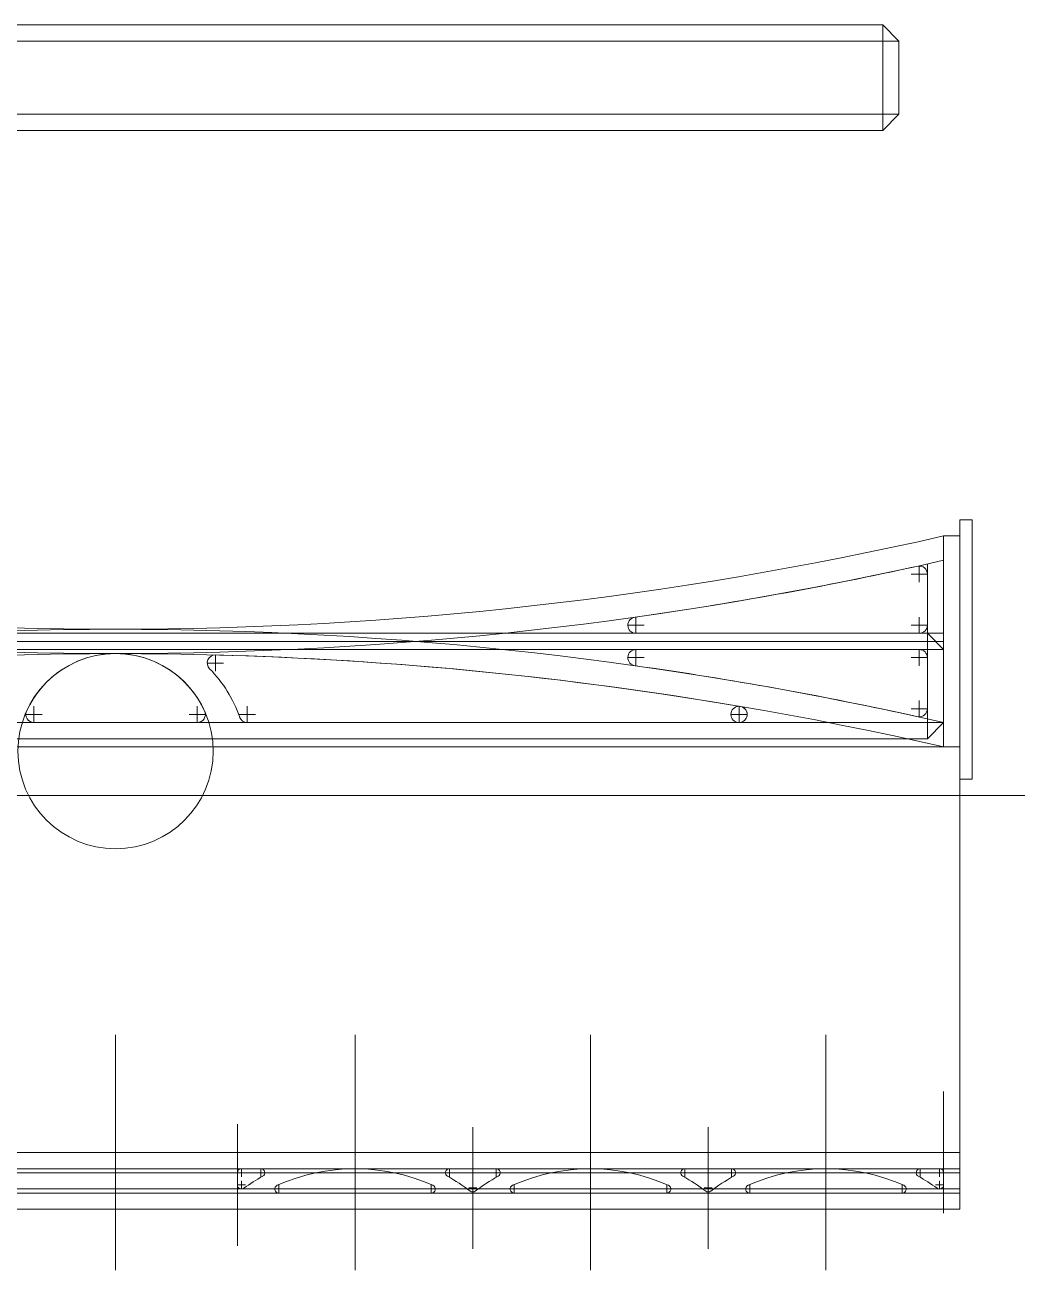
# Model space of a CAD drawing. Header units: millimetres. Extents: x -5410 to 140, y -605 to 960.
# Drawn here: x -3057 to -1834, y -605 to 930 of the extents above; entities that cross this region are included whole.
import ezdxf

# ---------------------------------------------------------------- set-up
doc = ezdxf.new("R2010")
doc.units = ezdxf.units.MM
doc.layers.get('0').update_dxf_attribs({"linetype": 'CONTINUOUS', "lineweight": 0, "true_color": 0x000000})
for name, color, linetype, lineweight, true_color in [('dimensions', 4, 'CONTINUOUS', 0, 0x00ffff), ('help', 8, 'CONTINUOUS', 0, 0x808080), ('motor', 6, 'CONTINUOUS', 0, 0xff00ff)]:
    doc.layers.add(name, color=color, linetype=linetype, lineweight=lineweight, true_color=true_color)

msp = doc.modelspace()

# ---------------------------------------------------------------- linework, layer by layer
for p, q in [((-1890, 320), (-1905, 320)), ((-1905, 320), (-1905, 0)), ((-1890, 0), (-1890, 320)), ((-1925, 40), (-1925, 300)), ((-1925, 300), (-1905, 300)), ((-1945, 253), (-1945, 190)), ((-1955, 180), (-2304, 180)), ((-1955, 160), (-2304, 160)), ((-1945, 86.9), (-1945, 150)), ((-3045.6, 70), (-2844.4, 70)), ((-2782.8, 70), (-2177, 70)), ((-3965, 40), (-1925, 40)), ((-1925, 40), (-1905, 40)), ((-1905, 0), (-1890, 0)), ((-3985, -460), (-1905, -460)), ((-1905, -530), (-1905, -460)), ((-2795, -485), (-2795, -500)), ((-2790, -480), (-2766.3, -480)), ((-2505, -480), (-2533.7, -480)), ((-2505, -480), (-2476.3, -480)), ((-2215, -480), (-2243.7, -480)), ((-2215, -480), (-2186.3, -480)), ((-1930, -480), (-1953.7, -480)), ((-1925, -500), (-1925, -485)), ((-2743.9, -510), (-2556.1, -510)), ((-2266.1, -510), (-2453.9, -510)), ((-2163.9, -510), (-1976.1, -510)), ((-3985, -530), (-1905, -530))]:
    msp.add_line(p, q)
for centre, radius, start, end in [((-2945, 4766), 4581, 257.1347, 282.8653), ((-2945, 4736), 4581, 278.0358, 282.4639), ((-1955, 253), 10, 0, 97.5583), ((-2304, 190), 10, 93.5389, 270), ((-1955, 190), 10, 270, 0), ((-2945, 34.7), 120.3, 24.2467, 155.7533), ((-2304, 150), 10, 90, 266.4611), ((-1955, 150), 10, 360, 90), ((-2822.1, 143.3), 10, 88.4614, 224.3973), ((-2944.8, -4422), 4577, 80.3203, 88.4614), ((-2945, -4396), 4581, 77.5361, 81.9642), ((-2945, 23), 162, 19.3432, 44.3973), ((-3045.6, 80), 10, 155.7533, 270), ((-2844.4, 80), 10, 270, 24.2467), ((-2177, 80), 10, 270, 79.5328), ((-1955, 86.9), 10, 262.4417, 360), ((-2782.8, 80), 10, 199.3432, 270), ((-2790, -485), 5, 90, 180), ((-2650, -695.2), 235.2, 118.9396, 125.6425), ((-2766.3, -485), 5, 298.9396, 90), ((-2650, -715.2), 235.2, 65.9427, 114.0573), ((-2533.7, -485), 5, 90, 241.0604), ((-2650, -695.2), 235.2, 52.8763, 61.0604), ((-2360, -695.2), 235.2, 118.9396, 127.1237), ((-2476.3, -485), 5, 298.9396, 90), ((-2360, -715.2), 235.2, 65.9427, 114.0573), ((-2243.7, -485), 5, 90, 241.0604), ((-2360, -695.2), 235.2, 52.8763, 61.0604), ((-2070, -695.2), 235.2, 118.9396, 127.1237), ((-2186.3, -485), 5, 298.9396, 90), ((-2070, -715.2), 235.2, 65.9427, 114.0573), ((-1953.7, -485), 5, 90, 241.0604), ((-2070, -695.2), 235.2, 54.3575, 61.0604), ((-1930, -485), 5, 360, 90), ((-2790, -500), 5, 180, 305.6425), ((-2743.9, -505), 5, 114.0573, 270), ((-2556.1, -505), 5, 270, 65.9427), ((-2453.9, -505), 5, 114.0573, 270), ((-2266.1, -505), 5, 270, 65.9427), ((-2163.9, -505), 5, 114.0573, 270), ((-1976.1, -505), 5, 270, 65.9427), ((-1930, -500), 5, 234.3575, 360), ((-2505, -503.7), 5, 232.8763, 307.1237), ((-2215, -503.7), 5, 232.8763, 307.1237)]:
    msp.add_arc(centre, radius, start, end)
at = {"layer": 'dimensions'}
for p, q in [((-2650, -605), (-2650, -315)), ((-2360, -605), (-2360, -315)), ((-2070, -605), (-2070, -315))]:
    msp.add_line(p, q, dxfattribs=at)
at = {"layer": 'help'}
for p, q in [((-1955, 263.1), (-1955, 243.1)), ((-1945, 265.5), (-1945, 180)), ((-1945, 253), (-1965, 253)), ((-2304, 200), (-2304, 180)), ((-1955, 200), (-1955, 180)), ((-2294, 190), (-2314, 190)), ((-1945, 190), (-1965, 190)), ((-3965, 180), (-1925, 180)), ((-3965, 170), (-1925, 170)), ((-3965, 160), (-1925, 160)), ((-2304, 160), (-2304, 140)), ((-1955, 160), (-1955, 140)), ((-2812.1, 143.3), (-2832.1, 143.3)), ((-2822.1, 153.3), (-2822.1, 133.3)), ((-2294, 150), (-2314, 150)), ((-1945, 150), (-1965, 150)), ((-1955, 97), (-1955, 77)), ((-3055.6, 80), (-3035.6, 80)), ((-3045.6, 90), (-3045.6, 70)), ((-2854.4, 80), (-2834.4, 80)), ((-2844.4, 90), (-2844.4, 70)), ((-2772.8, 80), (-2792.8, 80)), ((-2782.8, 90), (-2782.8, 70)), ((-2167, 80), (-2187, 80)), ((-2177, 90), (-2177, 70)), ((-1945, 86.9), (-1965, 86.9)), ((-3965, 70), (-1925, 70)), ((-1905, 40), (-1905, -460)), ((-910, -20), (-3410, -20)), ((-2945, -605), (-2945, -315)), ((-1925, -535), (-1925, -385)), ((-2795, -575), (-2795, -425)), ((-2505, -578.7), (-2505, -428.7)), ((-2215, -578.7), (-2215, -428.7)), ((-2795, -530), (-2795, -460)), ((-1925, -530), (-1925, -460)), ((-3985, -480), (-1905, -480)), ((-3985, -485), (-1905, -485)), ((-2790, -490), (-2790, -480)), ((-2766.3, -490), (-2766.3, -480)), ((-2533.7, -490), (-2533.7, -480)), ((-2476.3, -490), (-2476.3, -480)), ((-2243.7, -490), (-2243.7, -480)), ((-2186.3, -490), (-2186.3, -480)), ((-1953.7, -490), (-1953.7, -480)), ((-1930, -490), (-1930, -480)), ((-3985, -505), (-1905, -505)), ((-2785, -500), (-2795, -500)), ((-2790, -505), (-2790, -495)), ((-2743.9, -510), (-2743.9, -500)), ((-2556.1, -510), (-2556.1, -500)), ((-2500, -503.7), (-2510, -503.7)), ((-2453.9, -510), (-2453.9, -500)), ((-2266.1, -510), (-2266.1, -500)), ((-2210, -503.7), (-2220, -503.7)), ((-2163.9, -510), (-2163.9, -500)), ((-1976.1, -510), (-1976.1, -500)), ((-1925, -500), (-1935, -500)), ((-1930, -505), (-1930, -495)), ((-3985, -510), (-1905, -510))]:
    msp.add_line(p, q, dxfattribs=at)
for centre, radius in [((-2945, 34.7), 120.3), ((-2177, 80), 10)]:
    msp.add_circle(centre, radius, dxfattribs=at)
for centre, start, end in [((-2945, 4736), 257.1347, 282.8653), ((-2945, -4396), 77.1347, 102.8653), ((-2945, -4426), 77.1347, 102.8653)]:
    msp.add_arc(centre, 4581, start, end, dxfattribs=at)
at = {"layer": 'motor'}
for p, q in [((-4000, 930), (-2000, 930)), ((-2000, 930), (-2000, 910)), ((-2000, 930), (-1980, 910)), ((-4000, 910), (-2000, 910)), ((-1980, 910), (-2000, 910)), ((-2000, 820), (-2000, 910)), ((-1980, 910), (-1980, 820)), ((-4000, 820), (-2000, 820)), ((-2000, 820), (-1980, 820)), ((-1980, 820), (-2000, 800)), ((-2000, 800), (-2000, 820)), ((-4000, 800), (-2000, 800)), ((-3945, 180), (-1945, 180)), ((-1945, 180), (-1945, 160)), ((-1945, 180), (-1925, 160)), ((-3945, 160), (-1945, 160)), ((-1925, 160), (-1945, 160)), ((-1945, 70), (-1945, 160)), ((-1925, 160), (-1925, 70)), ((-3945, 70), (-1945, 70)), ((-1945, 70), (-1925, 70)), ((-1925, 70), (-1945, 50)), ((-1945, 50), (-1945, 70)), ((-3945, 50), (-1945, 50))]:
    msp.add_line(p, q, dxfattribs=at)

doc.saveas('drawing.dxf')
